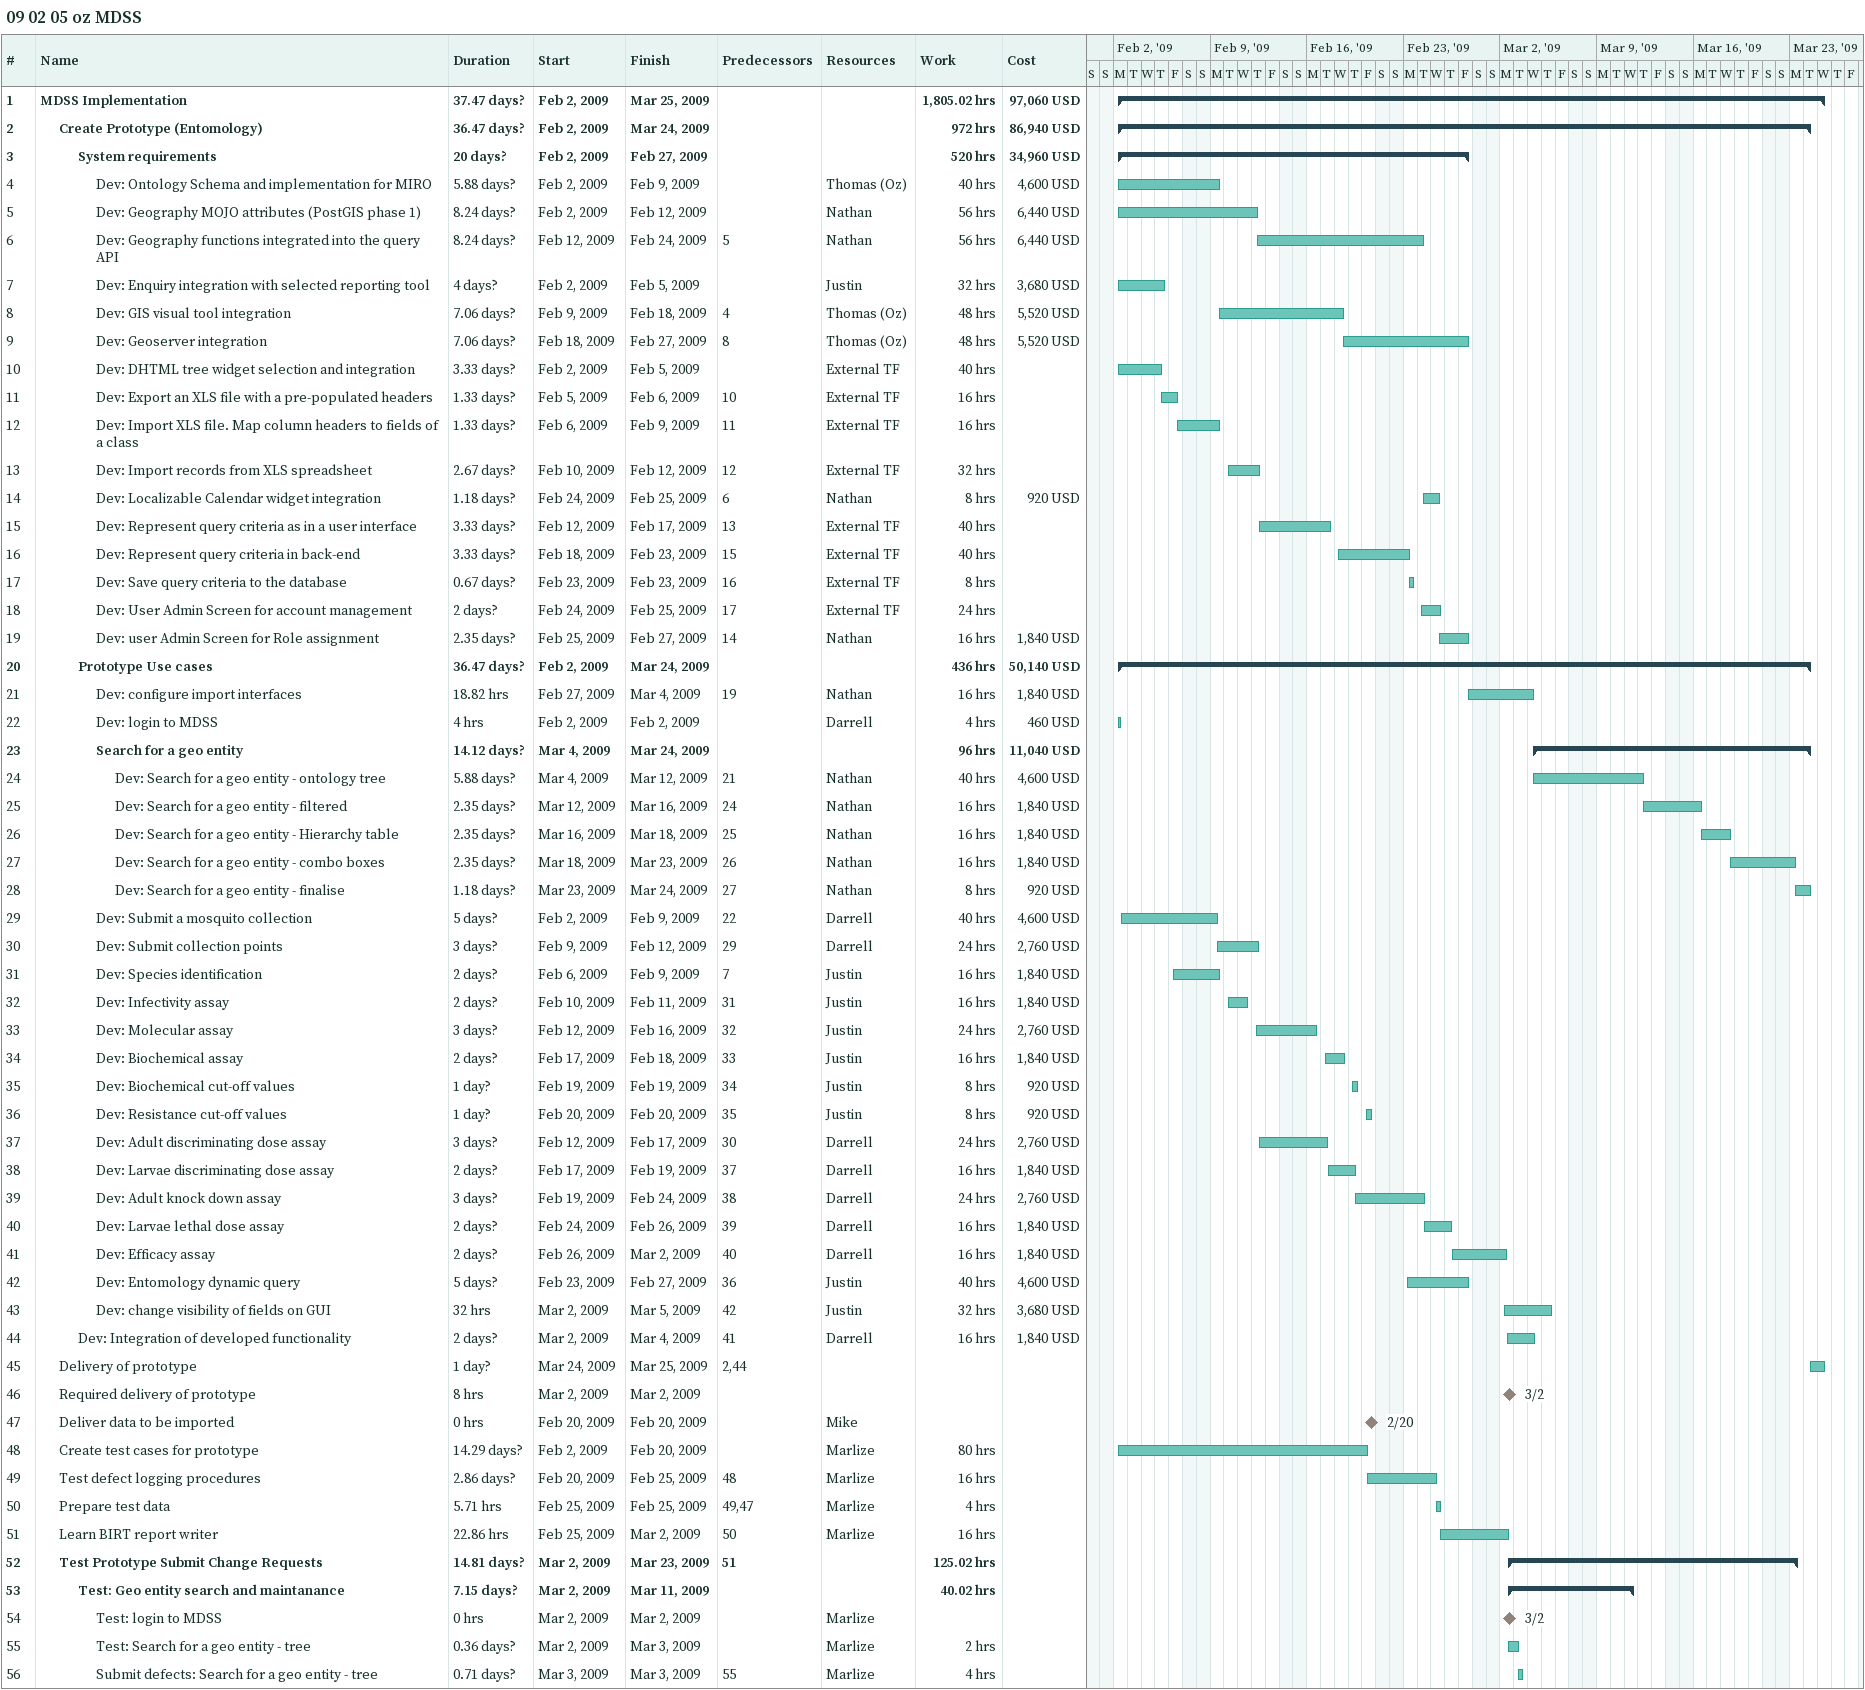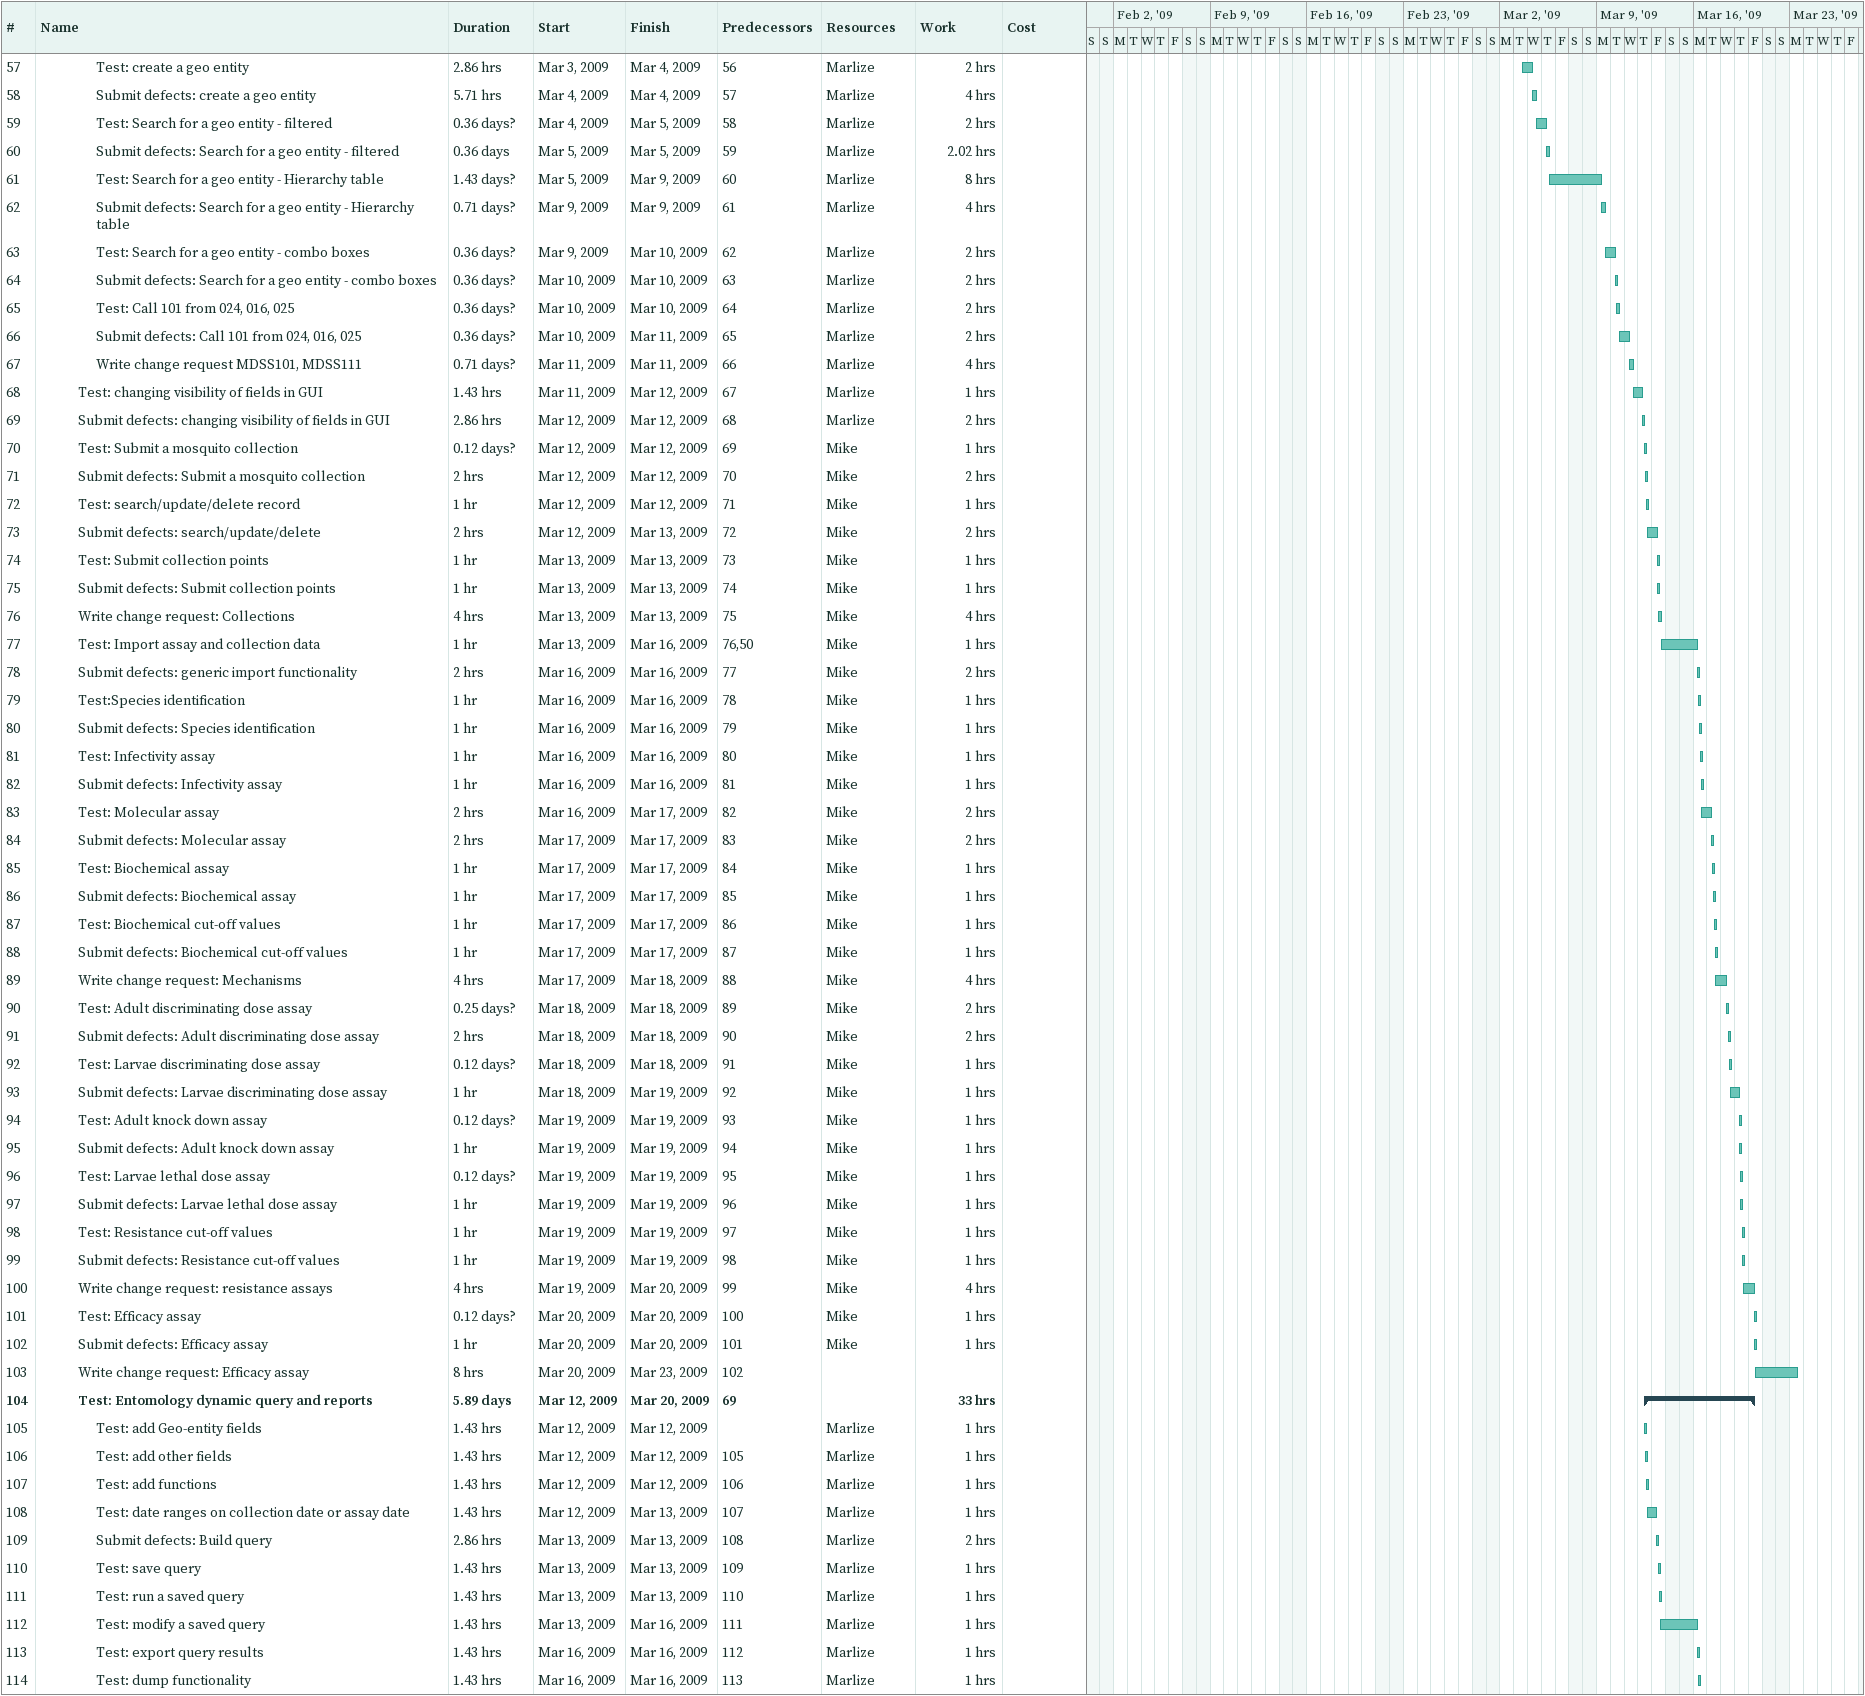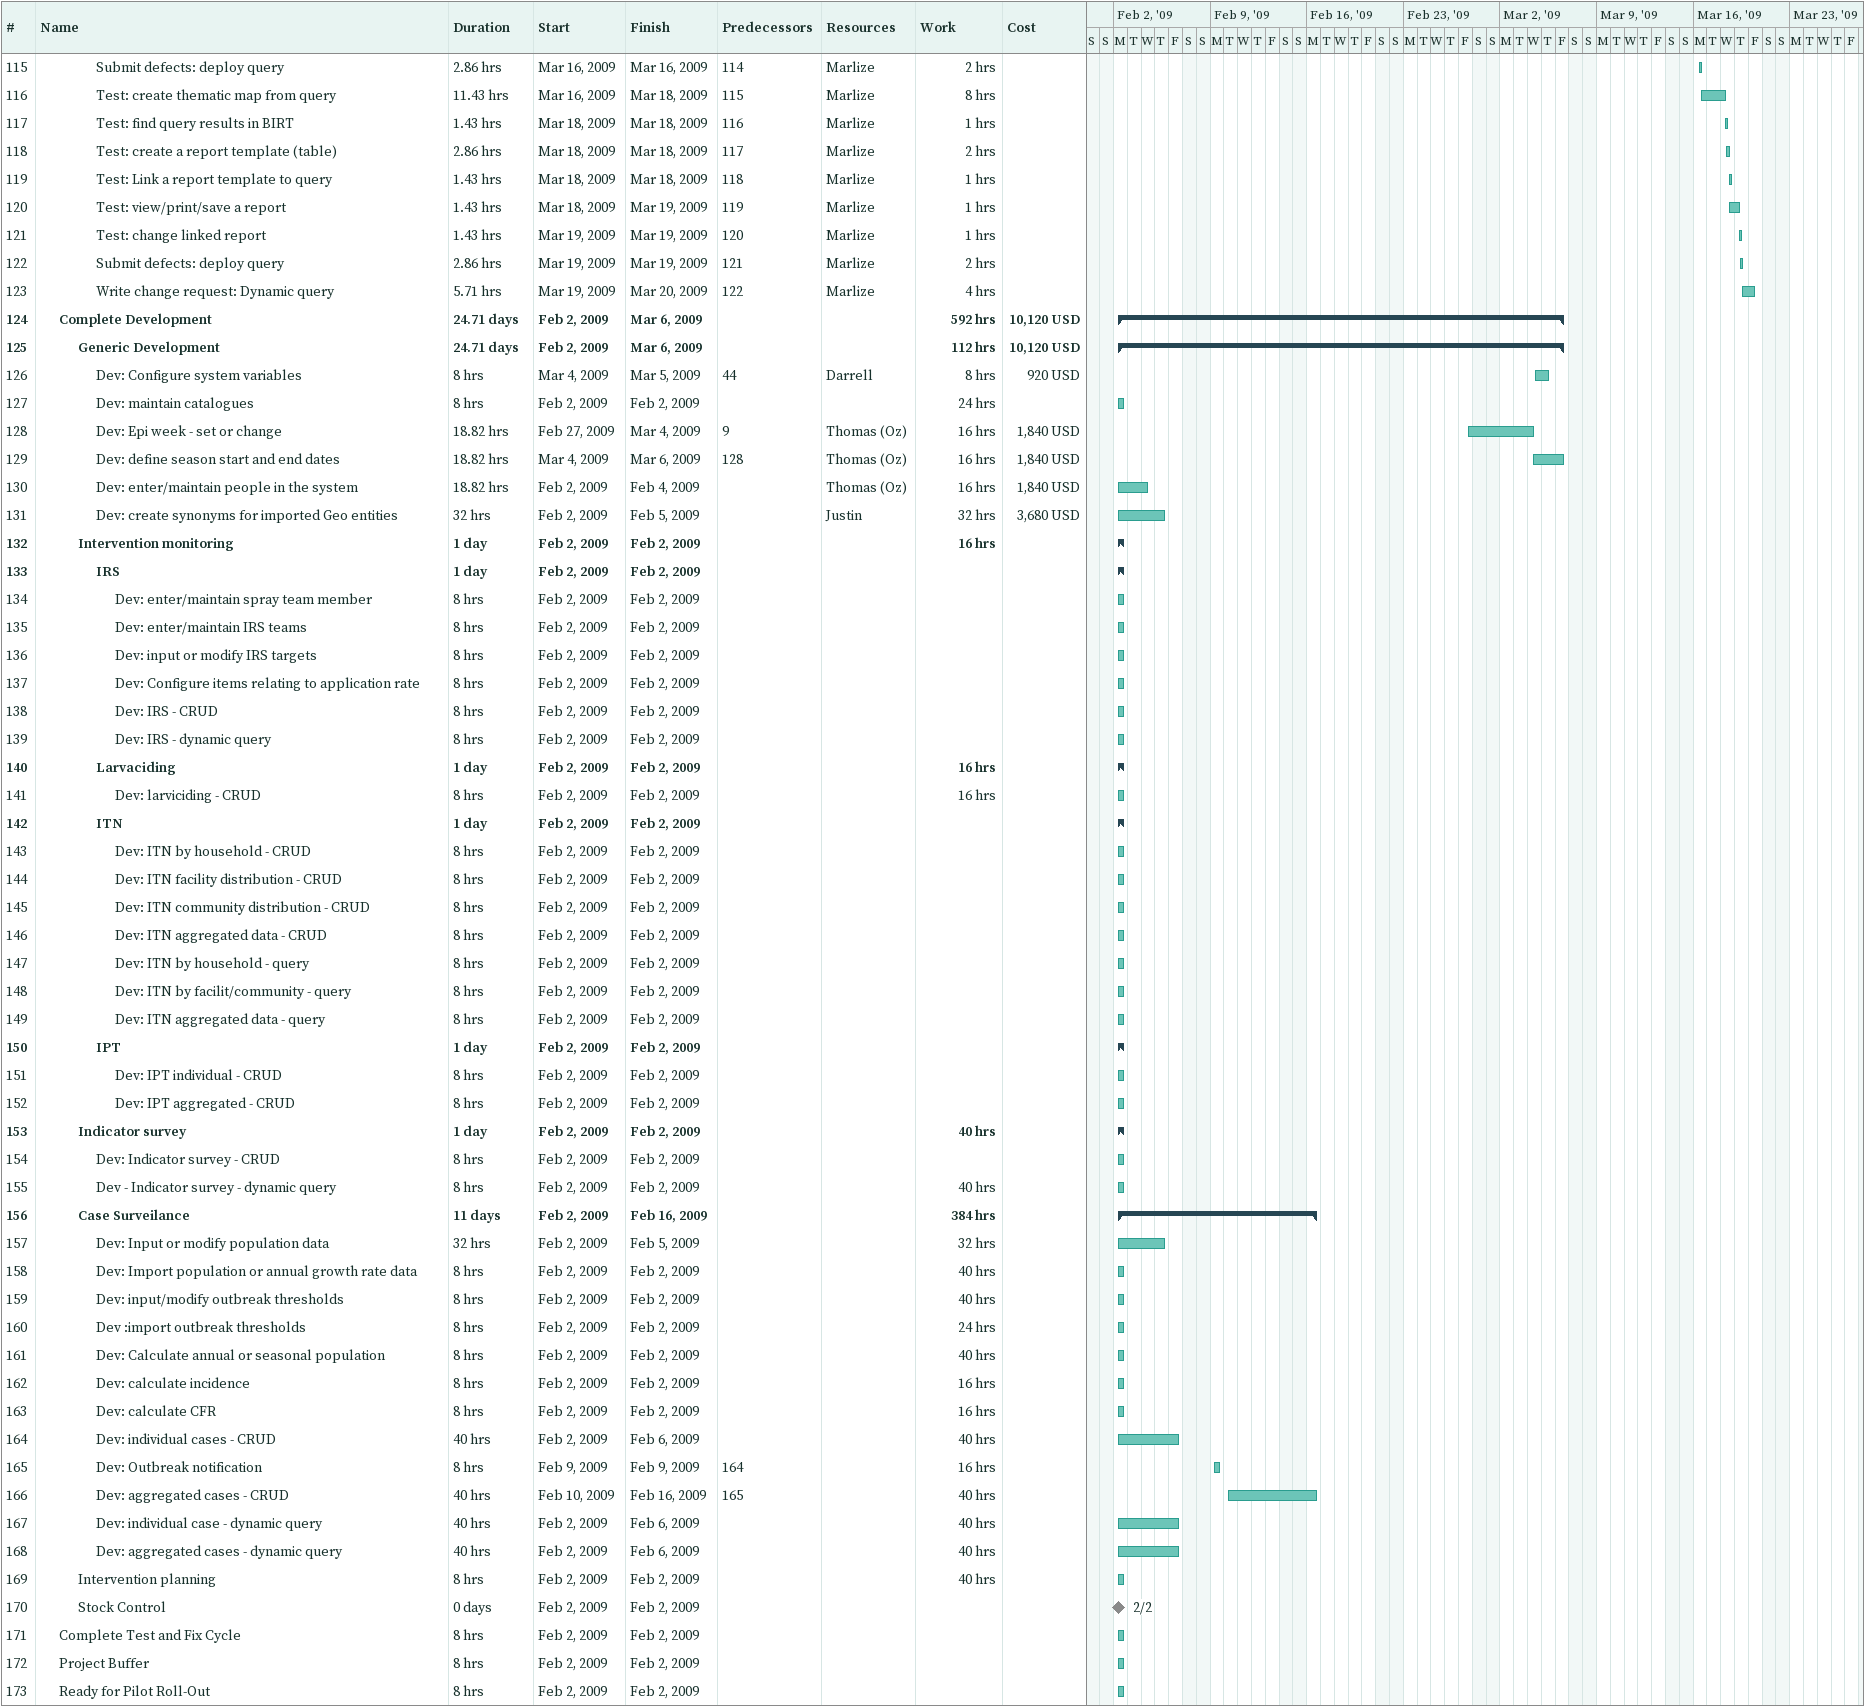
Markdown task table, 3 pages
09 02 05 oz MDSS

| ID | Level | Task | Duration | Start | Finish | Predecessors | Resources | Work (h) | Cost (USD) |
|---|---|---|---|---|---|---|---|---|---|
| 1 | 1 | **MDSS Implementation** | 37.47d? | 2009-02-02 | 2009-03-25 |  |  | 1805.02 | 97060 |
| 2 | 2 | **Create Prototype (Entomology)** | 36.47d? | 2009-02-02 | 2009-03-24 |  |  | 972 | 86940 |
| 3 | 3 | **System requirements** | 20d? | 2009-02-02 | 2009-02-27 |  |  | 520 | 34960 |
| 4 | 4 | Dev: Ontology Schema and implementation for MIRO | 5.88d? | 2009-02-02 | 2009-02-09 |  | Thomas (Oz) | 40 | 4600 |
| 5 | 4 | Dev: Geography MOJO attributes (PostGIS phase 1) | 8.24d? | 2009-02-02 | 2009-02-12 |  | Nathan | 56 | 6440 |
| 6 | 4 | Dev: Geography functions integrated into the query API | 8.24d? | 2009-02-12 | 2009-02-24 | 5 | Nathan | 56 | 6440 |
| 7 | 4 | Dev: Enquiry integration with selected reporting tool | 4d? | 2009-02-02 | 2009-02-05 |  | Justin | 32 | 3680 |
| 8 | 4 | Dev: GIS visual tool integration | 7.06d? | 2009-02-09 | 2009-02-18 | 4 | Thomas (Oz) | 48 | 5520 |
| 9 | 4 | Dev: Geoserver integration | 7.06d? | 2009-02-18 | 2009-02-27 | 8 | Thomas (Oz) | 48 | 5520 |
| 10 | 4 | Dev: DHTML tree widget selection and integration | 3.33d? | 2009-02-02 | 2009-02-05 |  | External TF | 40 |  |
| 11 | 4 | Dev: Export an XLS file with a pre-populated headers | 1.33d? | 2009-02-05 | 2009-02-06 | 10 | External TF | 16 |  |
| 12 | 4 | Dev: Import XLS file. Map column headers to fields of a class | 1.33d? | 2009-02-06 | 2009-02-09 | 11 | External TF | 16 |  |
| 13 | 4 | Dev: Import records from XLS spreadsheet | 2.67d? | 2009-02-10 | 2009-02-12 | 12 | External TF | 32 |  |
| 14 | 4 | Dev: Localizable Calendar widget integration | 1.18d? | 2009-02-24 | 2009-02-25 | 6 | Nathan | 8 | 920 |
| 15 | 4 | Dev: Represent query criteria as in a user interface | 3.33d? | 2009-02-12 | 2009-02-17 | 13 | External TF | 40 |  |
| 16 | 4 | Dev: Represent query criteria in back-end | 3.33d? | 2009-02-18 | 2009-02-23 | 15 | External TF | 40 |  |
| 17 | 4 | Dev: Save query criteria to the database | 0.67d? | 2009-02-23 | 2009-02-23 | 16 | External TF | 8 |  |
| 18 | 4 | Dev: User Admin Screen for account management | 2d? | 2009-02-24 | 2009-02-25 | 17 | External TF | 24 |  |
| 19 | 4 | Dev: user Admin Screen for Role assignment | 2.35d? | 2009-02-25 | 2009-02-27 | 14 | Nathan | 16 | 1840 |
| 20 | 3 | **Prototype Use cases** | 36.47d? | 2009-02-02 | 2009-03-24 |  |  | 436 | 50140 |
| 21 | 4 | Dev: configure import interfaces | 18.82h | 2009-02-27 | 2009-03-04 | 19 | Nathan | 16 | 1840 |
| 22 | 4 | Dev: login to MDSS | 4h | 2009-02-02 | 2009-02-02 |  | Darrell | 4 | 460 |
| 23 | 4 | **Search for a geo entity** | 14.12d? | 2009-03-04 | 2009-03-24 |  |  | 96 | 11040 |
| 24 | 5 | Dev: Search for a geo entity - ontology tree | 5.88d? | 2009-03-04 | 2009-03-12 | 21 | Nathan | 40 | 4600 |
| 25 | 5 | Dev: Search for a geo entity - filtered | 2.35d? | 2009-03-12 | 2009-03-16 | 24 | Nathan | 16 | 1840 |
| 26 | 5 | Dev: Search for a geo entity - Hierarchy table | 2.35d? | 2009-03-16 | 2009-03-18 | 25 | Nathan | 16 | 1840 |
| 27 | 5 | Dev: Search for a geo entity - combo boxes | 2.35d? | 2009-03-18 | 2009-03-23 | 26 | Nathan | 16 | 1840 |
| 28 | 5 | Dev: Search for a geo entity - finalise | 1.18d? | 2009-03-23 | 2009-03-24 | 27 | Nathan | 8 | 920 |
| 29 | 4 | Dev: Submit a mosquito collection | 5d? | 2009-02-02 | 2009-02-09 | 22 | Darrell | 40 | 4600 |
| 30 | 4 | Dev: Submit collection points | 3d? | 2009-02-09 | 2009-02-12 | 29 | Darrell | 24 | 2760 |
| 31 | 4 | Dev: Species identification | 2d? | 2009-02-06 | 2009-02-09 | 7 | Justin | 16 | 1840 |
| 32 | 4 | Dev: Infectivity assay | 2d? | 2009-02-10 | 2009-02-11 | 31 | Justin | 16 | 1840 |
| 33 | 4 | Dev: Molecular assay | 3d? | 2009-02-12 | 2009-02-16 | 32 | Justin | 24 | 2760 |
| 34 | 4 | Dev: Biochemical assay | 2d? | 2009-02-17 | 2009-02-18 | 33 | Justin | 16 | 1840 |
| 35 | 4 | Dev: Biochemical cut-off values | 1d? | 2009-02-19 | 2009-02-19 | 34 | Justin | 8 | 920 |
| 36 | 4 | Dev: Resistance cut-off values | 1d? | 2009-02-20 | 2009-02-20 | 35 | Justin | 8 | 920 |
| 37 | 4 | Dev: Adult discriminating dose assay | 3d? | 2009-02-12 | 2009-02-17 | 30 | Darrell | 24 | 2760 |
| 38 | 4 | Dev: Larvae discriminating dose assay | 2d? | 2009-02-17 | 2009-02-19 | 37 | Darrell | 16 | 1840 |
| 39 | 4 | Dev: Adult knock down assay | 3d? | 2009-02-19 | 2009-02-24 | 38 | Darrell | 24 | 2760 |
| 40 | 4 | Dev: Larvae lethal dose assay | 2d? | 2009-02-24 | 2009-02-26 | 39 | Darrell | 16 | 1840 |
| 41 | 4 | Dev: Efficacy assay | 2d? | 2009-02-26 | 2009-03-02 | 40 | Darrell | 16 | 1840 |
| 42 | 4 | Dev: Entomology dynamic query | 5d? | 2009-02-23 | 2009-02-27 | 36 | Justin | 40 | 4600 |
| 43 | 4 | Dev: change visibility of fields on GUI | 32h | 2009-03-02 | 2009-03-05 | 42 | Justin | 32 | 3680 |
| 44 | 3 | Dev: Integration of developed functionality | 2d? | 2009-03-02 | 2009-03-04 | 41 | Darrell | 16 | 1840 |
| 45 | 2 | Delivery of prototype | 1d? | 2009-03-24 | 2009-03-25 | 2, 44 |  |  |  |
| 46 | 2 | Required delivery of prototype | 8h | 2009-03-02 | 2009-03-02 |  |  |  |  |
| 47 | 2 | Deliver data to be imported | 0h | 2009-02-20 | 2009-02-20 |  | Mike |  |  |
| 48 | 2 | Create test cases for prototype | 14.29d? | 2009-02-02 | 2009-02-20 |  | Marlize | 80 |  |
| 49 | 2 | Test defect logging procedures | 2.86d? | 2009-02-20 | 2009-02-25 | 48 | Marlize | 16 |  |
| 50 | 2 | Prepare test data | 5.71h | 2009-02-25 | 2009-02-25 | 49, 47 | Marlize | 4 |  |
| 51 | 2 | Learn BIRT report writer | 22.86h | 2009-02-25 | 2009-03-02 | 50 | Marlize | 16 |  |
| 52 | 2 | **Test Prototype Submit Change Requests** | 14.81d? | 2009-03-02 | 2009-03-23 | 51 |  | 125.02 |  |
| 53 | 3 | **Test: Geo entity search and maintanance** | 7.15d? | 2009-03-02 | 2009-03-11 |  |  | 40.02 |  |
| 54 | 4 | Test: login to MDSS | 0h | 2009-03-02 | 2009-03-02 |  | Marlize |  |  |
| 55 | 4 | Test: Search for a geo entity - tree | 0.36d? | 2009-03-02 | 2009-03-03 |  | Marlize | 2 |  |
| 56 | 4 | Submit defects: Search for a geo entity - tree | 0.71d? | 2009-03-03 | 2009-03-03 | 55 | Marlize | 4 |  |
| 57 | 4 | Test: create a geo entity | 2.86h | 2009-03-03 | 2009-03-04 | 56 | Marlize | 2 |  |
| 58 | 4 | Submit defects: create a geo entity | 5.71h | 2009-03-04 | 2009-03-04 | 57 | Marlize | 4 |  |
| 59 | 4 | Test: Search for a geo entity - filtered | 0.36d? | 2009-03-04 | 2009-03-05 | 58 | Marlize | 2 |  |
| 60 | 4 | Submit defects: Search for a geo entity - filtered | 0.36d | 2009-03-05 | 2009-03-05 | 59 | Marlize | 2.02 |  |
| 61 | 4 | Test: Search for a geo entity - Hierarchy table | 1.43d? | 2009-03-05 | 2009-03-09 | 60 | Marlize | 8 |  |
| 62 | 4 | Submit defects: Search for a geo entity - Hierarchy table | 0.71d? | 2009-03-09 | 2009-03-09 | 61 | Marlize | 4 |  |
| 63 | 4 | Test: Search for a geo entity - combo boxes | 0.36d? | 2009-03-09 | 2009-03-10 | 62 | Marlize | 2 |  |
| 64 | 4 | Submit defects: Search for a geo entity - combo boxes | 0.36d? | 2009-03-10 | 2009-03-10 | 63 | Marlize | 2 |  |
| 65 | 4 | Test: Call 101 from 024, 016, 025 | 0.36d? | 2009-03-10 | 2009-03-10 | 64 | Marlize | 2 |  |
| 66 | 4 | Submit defects: Call 101 from 024, 016, 025 | 0.36d? | 2009-03-10 | 2009-03-11 | 65 | Marlize | 2 |  |
| 67 | 4 | Write change request MDSS101, MDSS111 | 0.71d? | 2009-03-11 | 2009-03-11 | 66 | Marlize | 4 |  |
| 68 | 3 | Test: changing visibility of fields in GUI | 1.43h | 2009-03-11 | 2009-03-12 | 67 | Marlize | 1 |  |
| 69 | 3 | Submit defects: changing visibility of fields in GUI | 2.86h | 2009-03-12 | 2009-03-12 | 68 | Marlize | 2 |  |
| 70 | 3 | Test: Submit a mosquito collection | 0.12d? | 2009-03-12 | 2009-03-12 | 69 | Mike | 1 |  |
| 71 | 3 | Submit defects: Submit a mosquito collection | 2h | 2009-03-12 | 2009-03-12 | 70 | Mike | 2 |  |
| 72 | 3 | Test: search/update/delete record | 1h | 2009-03-12 | 2009-03-12 | 71 | Mike | 1 |  |
| 73 | 3 | Submit defects: search/update/delete | 2h | 2009-03-12 | 2009-03-13 | 72 | Mike | 2 |  |
| 74 | 3 | Test: Submit collection points | 1h | 2009-03-13 | 2009-03-13 | 73 | Mike | 1 |  |
| 75 | 3 | Submit defects: Submit collection points | 1h | 2009-03-13 | 2009-03-13 | 74 | Mike | 1 |  |
| 76 | 3 | Write change request: Collections | 4h | 2009-03-13 | 2009-03-13 | 75 | Mike | 4 |  |
| 77 | 3 | Test: Import assay and collection data | 1h | 2009-03-13 | 2009-03-16 | 76, 50 | Mike | 1 |  |
| 78 | 3 | Submit defects: generic import functionality | 2h | 2009-03-16 | 2009-03-16 | 77 | Mike | 2 |  |
| 79 | 3 | Test:Species identification | 1h | 2009-03-16 | 2009-03-16 | 78 | Mike | 1 |  |
| 80 | 3 | Submit defects: Species identification | 1h | 2009-03-16 | 2009-03-16 | 79 | Mike | 1 |  |
| 81 | 3 | Test: Infectivity assay | 1h | 2009-03-16 | 2009-03-16 | 80 | Mike | 1 |  |
| 82 | 3 | Submit defects: Infectivity assay | 1h | 2009-03-16 | 2009-03-16 | 81 | Mike | 1 |  |
| 83 | 3 | Test: Molecular assay | 2h | 2009-03-16 | 2009-03-17 | 82 | Mike | 2 |  |
| 84 | 3 | Submit defects: Molecular assay | 2h | 2009-03-17 | 2009-03-17 | 83 | Mike | 2 |  |
| 85 | 3 | Test: Biochemical assay | 1h | 2009-03-17 | 2009-03-17 | 84 | Mike | 1 |  |
| 86 | 3 | Submit defects: Biochemical assay | 1h | 2009-03-17 | 2009-03-17 | 85 | Mike | 1 |  |
| 87 | 3 | Test: Biochemical cut-off values | 1h | 2009-03-17 | 2009-03-17 | 86 | Mike | 1 |  |
| 88 | 3 | Submit defects: Biochemical cut-off values | 1h | 2009-03-17 | 2009-03-17 | 87 | Mike | 1 |  |
| 89 | 3 | Write change request: Mechanisms | 4h | 2009-03-17 | 2009-03-18 | 88 | Mike | 4 |  |
| 90 | 3 | Test: Adult discriminating dose assay | 0.25d? | 2009-03-18 | 2009-03-18 | 89 | Mike | 2 |  |
| 91 | 3 | Submit defects: Adult discriminating dose assay | 2h | 2009-03-18 | 2009-03-18 | 90 | Mike | 2 |  |
| 92 | 3 | Test: Larvae discriminating dose assay | 0.12d? | 2009-03-18 | 2009-03-18 | 91 | Mike | 1 |  |
| 93 | 3 | Submit defects: Larvae discriminating dose assay | 1h | 2009-03-18 | 2009-03-19 | 92 | Mike | 1 |  |
| 94 | 3 | Test: Adult knock down assay | 0.12d? | 2009-03-19 | 2009-03-19 | 93 | Mike | 1 |  |
| 95 | 3 | Submit defects: Adult knock down assay | 1h | 2009-03-19 | 2009-03-19 | 94 | Mike | 1 |  |
| 96 | 3 | Test: Larvae lethal dose assay | 0.12d? | 2009-03-19 | 2009-03-19 | 95 | Mike | 1 |  |
| 97 | 3 | Submit defects: Larvae lethal dose assay | 1h | 2009-03-19 | 2009-03-19 | 96 | Mike | 1 |  |
| 98 | 3 | Test: Resistance cut-off values | 1h | 2009-03-19 | 2009-03-19 | 97 | Mike | 1 |  |
| 99 | 3 | Submit defects: Resistance cut-off values | 1h | 2009-03-19 | 2009-03-19 | 98 | Mike | 1 |  |
| 100 | 3 | Write change request: resistance assays | 4h | 2009-03-19 | 2009-03-20 | 99 | Mike | 4 |  |
| 101 | 3 | Test: Efficacy assay | 0.12d? | 2009-03-20 | 2009-03-20 | 100 | Mike | 1 |  |
| 102 | 3 | Submit defects: Efficacy assay | 1h | 2009-03-20 | 2009-03-20 | 101 | Mike | 1 |  |
| 103 | 3 | Write change request: Efficacy assay | 8h | 2009-03-20 | 2009-03-23 | 102 |  |  |  |
| 104 | 3 | **Test: Entomology dynamic query and reports** | 5.89d | 2009-03-12 | 2009-03-20 | 69 |  | 33 |  |
| 105 | 4 | Test: add Geo-entity fields | 1.43h | 2009-03-12 | 2009-03-12 |  | Marlize | 1 |  |
| 106 | 4 | Test: add other fields | 1.43h | 2009-03-12 | 2009-03-12 | 105 | Marlize | 1 |  |
| 107 | 4 | Test: add functions | 1.43h | 2009-03-12 | 2009-03-12 | 106 | Marlize | 1 |  |
| 108 | 4 | Test: date ranges on collection date or assay date | 1.43h | 2009-03-12 | 2009-03-13 | 107 | Marlize | 1 |  |
| 109 | 4 | Submit defects: Build query | 2.86h | 2009-03-13 | 2009-03-13 | 108 | Marlize | 2 |  |
| 110 | 4 | Test: save query | 1.43h | 2009-03-13 | 2009-03-13 | 109 | Marlize | 1 |  |
| 111 | 4 | Test: run a saved query | 1.43h | 2009-03-13 | 2009-03-13 | 110 | Marlize | 1 |  |
| 112 | 4 | Test: modify a saved query | 1.43h | 2009-03-13 | 2009-03-16 | 111 | Marlize | 1 |  |
| 113 | 4 | Test: export query results | 1.43h | 2009-03-16 | 2009-03-16 | 112 | Marlize | 1 |  |
| 114 | 4 | Test: dump functionality | 1.43h | 2009-03-16 | 2009-03-16 | 113 | Marlize | 1 |  |
| 115 | 4 | Submit defects: deploy query | 2.86h | 2009-03-16 | 2009-03-16 | 114 | Marlize | 2 |  |
| 116 | 4 | Test: create thematic map from query | 11.43h | 2009-03-16 | 2009-03-18 | 115 | Marlize | 8 |  |
| 117 | 4 | Test: find query results in BIRT | 1.43h | 2009-03-18 | 2009-03-18 | 116 | Marlize | 1 |  |
| 118 | 4 | Test: create a report template (table) | 2.86h | 2009-03-18 | 2009-03-18 | 117 | Marlize | 2 |  |
| 119 | 4 | Test: Link a report template to query | 1.43h | 2009-03-18 | 2009-03-18 | 118 | Marlize | 1 |  |
| 120 | 4 | Test: view/print/save a report | 1.43h | 2009-03-18 | 2009-03-19 | 119 | Marlize | 1 |  |
| 121 | 4 | Test: change linked report | 1.43h | 2009-03-19 | 2009-03-19 | 120 | Marlize | 1 |  |
| 122 | 4 | Submit defects: deploy query | 2.86h | 2009-03-19 | 2009-03-19 | 121 | Marlize | 2 |  |
| 123 | 4 | Write change request: Dynamic query | 5.71h | 2009-03-19 | 2009-03-20 | 122 | Marlize | 4 |  |
| 124 | 2 | **Complete Development** | 24.71d | 2009-02-02 | 2009-03-06 |  |  | 592 | 10120 |
| 125 | 3 | **Generic Development** | 24.71d | 2009-02-02 | 2009-03-06 |  |  | 112 | 10120 |
| 126 | 4 | Dev: Configure system variables | 8h | 2009-03-04 | 2009-03-05 | 44 | Darrell | 8 | 920 |
| 127 | 4 | Dev: maintain catalogues | 8h | 2009-02-02 | 2009-02-02 |  |  | 24 |  |
| 128 | 4 | Dev: Epi week - set or change | 18.82h | 2009-02-27 | 2009-03-04 | 9 | Thomas (Oz) | 16 | 1840 |
| 129 | 4 | Dev: define season start and end dates | 18.82h | 2009-03-04 | 2009-03-06 | 128 | Thomas (Oz) | 16 | 1840 |
| 130 | 4 | Dev: enter/maintain people in the system | 18.82h | 2009-02-02 | 2009-02-04 |  | Thomas (Oz) | 16 | 1840 |
| 131 | 4 | Dev: create synonyms for imported Geo entities | 32h | 2009-02-02 | 2009-02-05 |  | Justin | 32 | 3680 |
| 132 | 3 | **Intervention monitoring** | 1d | 2009-02-02 | 2009-02-02 |  |  | 16 |  |
| 133 | 4 | **IRS** | 1d | 2009-02-02 | 2009-02-02 |  |  |  |  |
| 134 | 5 | Dev: enter/maintain spray team member | 8h | 2009-02-02 | 2009-02-02 |  |  |  |  |
| 135 | 5 | Dev: enter/maintain IRS teams | 8h | 2009-02-02 | 2009-02-02 |  |  |  |  |
| 136 | 5 | Dev: input or modify IRS targets | 8h | 2009-02-02 | 2009-02-02 |  |  |  |  |
| 137 | 5 | Dev: Configure items relating to application rate | 8h | 2009-02-02 | 2009-02-02 |  |  |  |  |
| 138 | 5 | Dev: IRS - CRUD | 8h | 2009-02-02 | 2009-02-02 |  |  |  |  |
| 139 | 5 | Dev: IRS - dynamic query | 8h | 2009-02-02 | 2009-02-02 |  |  |  |  |
| 140 | 4 | **Larvaciding** | 1d | 2009-02-02 | 2009-02-02 |  |  | 16 |  |
| 141 | 5 | Dev: larviciding - CRUD | 8h | 2009-02-02 | 2009-02-02 |  |  | 16 |  |
| 142 | 4 | **ITN** | 1d | 2009-02-02 | 2009-02-02 |  |  |  |  |
| 143 | 5 | Dev: ITN by household - CRUD | 8h | 2009-02-02 | 2009-02-02 |  |  |  |  |
| 144 | 5 | Dev: ITN facility distribution - CRUD | 8h | 2009-02-02 | 2009-02-02 |  |  |  |  |
| 145 | 5 | Dev: ITN community distribution - CRUD | 8h | 2009-02-02 | 2009-02-02 |  |  |  |  |
| 146 | 5 | Dev: ITN aggregated data - CRUD | 8h | 2009-02-02 | 2009-02-02 |  |  |  |  |
| 147 | 5 | Dev: ITN by household - query | 8h | 2009-02-02 | 2009-02-02 |  |  |  |  |
| 148 | 5 | Dev: ITN by facilit/community - query | 8h | 2009-02-02 | 2009-02-02 |  |  |  |  |
| 149 | 5 | Dev: ITN aggregated data - query | 8h | 2009-02-02 | 2009-02-02 |  |  |  |  |
| 150 | 4 | **IPT** | 1d | 2009-02-02 | 2009-02-02 |  |  |  |  |
| 151 | 5 | Dev: IPT individual - CRUD | 8h | 2009-02-02 | 2009-02-02 |  |  |  |  |
| 152 | 5 | Dev: IPT aggregated - CRUD | 8h | 2009-02-02 | 2009-02-02 |  |  |  |  |
| 153 | 3 | **Indicator survey** | 1d | 2009-02-02 | 2009-02-02 |  |  | 40 |  |
| 154 | 4 | Dev: Indicator survey - CRUD | 8h | 2009-02-02 | 2009-02-02 |  |  |  |  |
| 155 | 4 | Dev - Indicator survey - dynamic query | 8h | 2009-02-02 | 2009-02-02 |  |  | 40 |  |
| 156 | 3 | **Case Surveilance** | 11d | 2009-02-02 | 2009-02-16 |  |  | 384 |  |
| 157 | 4 | Dev: Input or modify population data | 32h | 2009-02-02 | 2009-02-05 |  |  | 32 |  |
| 158 | 4 | Dev: Import population or annual growth rate data | 8h | 2009-02-02 | 2009-02-02 |  |  | 40 |  |
| 159 | 4 | Dev: input/modify outbreak thresholds | 8h | 2009-02-02 | 2009-02-02 |  |  | 40 |  |
| 160 | 4 | Dev :import outbreak thresholds | 8h | 2009-02-02 | 2009-02-02 |  |  | 24 |  |
| 161 | 4 | Dev: Calculate annual or seasonal population | 8h | 2009-02-02 | 2009-02-02 |  |  | 40 |  |
| 162 | 4 | Dev: calculate incidence | 8h | 2009-02-02 | 2009-02-02 |  |  | 16 |  |
| 163 | 4 | Dev: calculate CFR | 8h | 2009-02-02 | 2009-02-02 |  |  | 16 |  |
| 164 | 4 | Dev: individual cases - CRUD | 40h | 2009-02-02 | 2009-02-06 |  |  | 40 |  |
| 165 | 4 | Dev: Outbreak notification | 8h | 2009-02-09 | 2009-02-09 | 164 |  | 16 |  |
| 166 | 4 | Dev: aggregated cases - CRUD | 40h | 2009-02-10 | 2009-02-16 | 165 |  | 40 |  |
| 167 | 4 | Dev: individual case - dynamic query | 40h | 2009-02-02 | 2009-02-06 |  |  | 40 |  |
| 168 | 4 | Dev: aggregated cases - dynamic query | 40h | 2009-02-02 | 2009-02-06 |  |  | 40 |  |
| 169 | 3 | Intervention planning | 8h | 2009-02-02 | 2009-02-02 |  |  | 40 |  |
| 170 | 3 | Stock Control | 0d | 2009-02-02 | 2009-02-02 |  |  |  |  |
| 171 | 2 | Complete Test and Fix Cycle | 8h | 2009-02-02 | 2009-02-02 |  |  |  |  |
| 172 | 2 | Project Buffer | 8h | 2009-02-02 | 2009-02-02 |  |  |  |  |
| 173 | 2 | Ready for Pilot Roll-Out | 8h | 2009-02-02 | 2009-02-02 |  |  |  |  |
